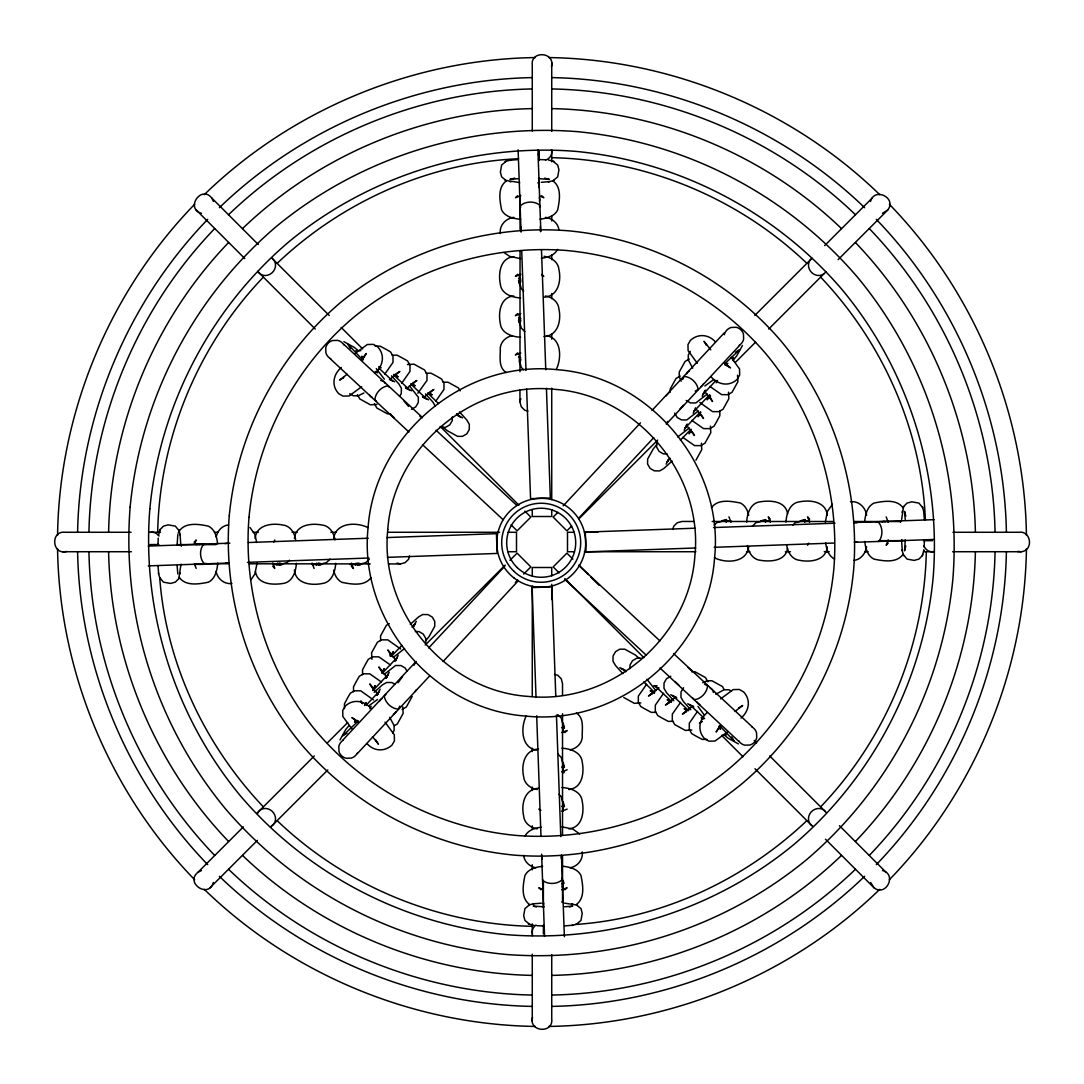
<?xml version="1.0" encoding="UTF-8"?>
<svg xmlns="http://www.w3.org/2000/svg" width="1084" height="1084" viewBox="0 0 1084 1084"><rect width="100%" height="100%" fill="white"/><g stroke="black" fill="none" stroke-linecap="round" stroke-linejoin="round"><path stroke-width="1.5" d="M452.326 416.906L452.272 420.578L449.792 424.86L445.51 427.34L440.565 427.326M500.334 233.494C499.141 225.269 505.971 218.29 513.83 217.328M519.331 362.259L519.331 353.045M519.358 313.737L519.358 322.951L518.504 319.902M519.385 274.428L519.385 283.642L518.531 280.58M527.922 411.093L524.724 410.226L521.228 406.69L519.954 401.866L519.954 390.091M519.968 371.744L520.049 250.783M520.063 229.686L520.076 205.337M520.076 204.605L520.09 195.12M539.222 187.817L539.236 178.237M539.249 160.432L539.249 151.638L538.396 154.849M629.994 668.625L630.048 664.953L632.528 660.657L636.823 658.191L641.755 658.205M425.714 643.286L425.714 638.354L423.248 634.059L418.966 631.579L415.294 631.525M656.647 442.15L656.633 447.096L659.099 451.391L663.381 453.871L667.067 453.925M733.394 360.891L733.394 357.584M157.979 545.279L158.223 538.152M177.098 545.293L177.844 534.398M905.289 539.954L904.544 550.848L905.804 546.079M924.408 539.967L924.151 547.081M901.617 519.493L903.568 506.58L907.051 503.084L911.834 501.811L918.92 503.098L922.714 507.732M180.743 565.767L178.792 578.666L175.296 582.162L170.527 583.436L163.427 582.149L159.646 577.515M551.471 66.544C555.482 51.842 530.225 50.162 532.271 65.284L532.271 131.056M551.729 954.597L551.729 1018.716C553.775 1033.838 528.518 1032.158 532.529 1017.456M57.56 535.252C59.39 412.625 109.254 292.233 194.686 204.226M77.601 532.081C79.782 416.256 127.262 302.693 207.681 219.375M88.942 532.095C91.151 419.833 136.814 309.577 214.632 228.643M108.617 532.054C110.785 424.996 154.348 319.821 228.521 242.586M157.681 531.959C159.768 437.841 198.074 345.376 263.155 277.355M926.319 552.041C924.232 646.159 885.926 738.624 820.845 806.645M975.383 551.946C973.215 659.004 929.652 764.179 855.479 841.414M995.058 551.905C992.849 664.167 947.186 774.423 869.368 855.357M1006.399 551.919C1004.218 667.744 956.738 781.307 876.319 864.625M1026.44 548.748C1024.61 671.375 974.746 791.767 889.314 879.774M520.97 229.808L521.214 227.22M540.496 231.691L540.32 226.542M561.227 858.325L561.485 855.737M217.762 563.152C217.057 570.225 215.391 578.68 208.426 582.189C199.131 584.059 185.838 586.498 179.388 577.528M257.071 563.192L254.835 574.113L250.932 579.845M296.379 563.233C295.973 571.729 292.395 582.664 282.463 583.544C272.247 585.116 257.301 584.276 255.445 571.39M335.688 563.274C335.281 571.769 331.704 582.704 321.772 583.585C310.918 585.699 295.647 583.612 294.387 570.076M746.686 522.082C747.079 513.586 750.643 502.651 760.575 501.757C770.792 500.171 785.737 501.025 787.607 513.897M785.995 522.095C786.388 513.599 789.965 502.664 799.884 501.77C810.751 499.643 826.008 501.729 827.282 515.266M825.303 522.109L827.526 511.187L832.444 504.331M864.612 522.122C865.303 515.049 866.956 506.594 873.934 503.084C883.216 501.214 896.509 498.762 902.958 507.719M903.243 554.48L907.037 559.114L914.124 560.387L918.907 559.114L922.389 555.618L923.92 549.886L923.663 550.848M158.467 535.347L159.998 529.615L163.481 526.133L168.264 524.859L175.351 526.133L179.145 530.781M520.889 280.715L520.022 283.94L521.309 288.764L523.64 291.122M520.862 320.024L519.995 323.249L521.282 328.073L524.778 331.609M520.835 359.346L519.981 362.557L521.255 367.381L523.586 369.739M519.954 401.866L520.808 398.655M159.687 530.754L159.998 529.615M178.792 578.666L179.09 577.528M180.052 573.897L180.323 572.935M194.47 544.29L196.19 539.981L194.144 542.217M216.163 537.027C217.328 530.93 222.166 525.483 228.575 524.913M255.106 538.423C256.393 524.886 271.664 522.827 282.517 524.968C290.119 525.591 294.685 532.867 295.647 539.818M276.962 565.225L277.558 563.016M294.414 538.463C295.702 524.927 310.972 522.867 321.826 525.008C329.428 525.632 333.994 532.908 334.956 539.859M316.271 565.265L316.867 563.057M333.723 538.504C335.62 522.434 356.514 521.77 367.882 527.596M355.579 565.292L356.175 563.097M672.839 529.426L673.706 526.241L677.243 522.732L682.066 521.458L693.841 521.458M726.185 522.271L726.781 520.063M748.651 546.851C746.781 562.908 725.887 563.599 714.505 557.772M765.494 522.285L766.09 520.076M787.594 548.219C785.71 561.106 770.765 561.932 760.561 560.333C752.96 559.723 748.394 552.447 747.432 545.496M804.802 522.298L805.398 520.09M827.282 546.878C825.994 560.414 810.724 562.488 799.87 560.347C792.269 559.737 787.702 552.461 786.74 545.509M866.59 546.892C865.56 553.436 860.804 559.778 853.813 560.374M888.202 539.859L886.184 545.279L888.243 543.043M902.037 512.312L902.294 511.35M903.257 507.719L903.568 506.58M922.389 555.618L922.701 554.48M409.535 555.97L408.668 559.168L405.131 562.664L400.308 563.937L388.519 563.924M539.629 207.193L539.547 205.012C534.398 200.865 525.293 201.19 520.442 205.703L520.523 207.871M364.116 356.487L363.79 357.544L366.202 353.547L361.582 359.617M718.177 729.085L718.516 728.028M213.331 882.471C208.9 899.056 184.483 882.986 198.033 872.214L243.372 826.875M398.085 682.73L402.516 676.524M870.506 201.475C874.409 186.773 897.132 197.898 887.796 209.971L838.108 259.645M178.21 533.098C183.25 521.661 198.629 523.992 208.48 526.174C214.971 529.439 216.949 537.176 217.586 543.856M273.683 542.176L274.808 540.049M807.566 545.252L808.691 543.138M339.983 739.938L345.728 729.505L349.116 725.521M364.888 705.034L366.162 702.635L364.509 705.467M372.639 690.454L375.186 685.657L373.533 688.489M382.3 672.256L384.21 668.665L381.731 672.92M390.701 656.47L393.248 651.674L390.768 655.928M369.834 708.679L371.121 706.253M380.159 689.261L376.934 695.318L379.373 691.131L366.392 705.02M389.183 672.283L385.958 678.34L388.397 674.153L373.235 690.223M395.633 660.142L398.207 655.292M416.27 621.322L413.045 627.379L415.484 623.192L412.096 627.175M414.034 665.264L416.026 661.525L342.856 740.101M392.787 732.919L394.115 730.426L394.102 725.548L389.684 717.31M412.177 696.456L406.337 707.012L402.069 709.424M690.264 351.297L688.286 355.037L688.286 359.915L692.717 368.154M666.348 423.925L667.676 421.432M666.091 464.128L668.665 459.291M684.153 430.172L687.378 424.115L684.939 428.302L700.115 412.232M693.191 413.18L695.765 408.343M702.229 396.202L704.803 391.351M691.036 430.185L689.126 433.79L690.779 430.958M700.711 412.001L698.15 416.798L700.643 412.557M709.735 395.023L707.188 399.82L709.668 395.565M716.226 382.842L717.5 380.443M742.418 345.552L736.673 355.972L733.285 359.956M399.644 396.378L401.297 393.533L401.351 388.221L398.885 383.98L391.514 375.823M683.503 687.73L681.009 692.026L680.955 697.337L683.435 701.565L690.793 709.735M394.983 661.348L397.422 657.161L382.259 673.232M705.454 390.145L703.015 394.332L715.996 380.457M695.603 408.519L693.977 411.31L709.139 395.253M668.489 459.467L666.863 462.258L670.251 458.275M695.928 460.199L701.768 449.643L701.402 443.112M526.174 716.104C433.397 709.749 358.235 620.17 368.086 527.718C374.441 434.955 464.02 359.78 556.485 369.63C649.248 375.985 724.41 465.564 714.559 558.03C708.204 650.793 618.625 725.955 526.174 716.104C520.442 727.513 521.092 748.339 537.149 750.209M524.941 836.157C527.962 830.154 534.981 827.891 541.255 827.227M563.788 772.892L564.439 771.767M557.623 249.334C554.601 255.35 547.583 257.599 541.322 258.263M556.282 369.441C561.675 358.533 561.824 338.398 546.729 335.647M717.703 729.356L716.104 732.012L720.724 725.955M414.996 691.673L416.513 689.559M665.942 395.999L669.451 392.218M683.448 405.253L679.925 409.02M341.284 367.462C333.303 374.332 330.999 385.47 338.723 393.655L342.991 396.107L349.062 395.985L361.69 386.717M375.078 373.018C383.072 366.162 385.376 355.024 377.652 346.826L373.37 344.387L367.313 344.509L354.685 353.777M707.229 712.54C699.234 719.397 696.931 730.535 704.641 738.732L708.922 741.171L714.993 741.063L727.608 731.795M741.022 718.109C749.003 711.253 751.307 700.115 743.597 691.917L739.329 689.465L733.258 689.587L720.63 698.855M384.766 374.17L392.991 362.408L393.018 356.229L390.592 351.961L386.351 349.482L380.037 346.135L375.159 346.148M401.757 383.18L409.982 371.419L410.009 365.254L407.584 360.972L403.343 358.506L397.042 355.159L392.151 355.173M417.855 393.221L426.974 380.443L427.001 374.265L424.576 369.996L414.034 364.17L407.503 364.549M435.741 401.216L443.966 389.454L443.993 383.289L441.567 379.007L437.326 376.541L431.026 373.194L426.147 373.208M646.579 684.316L638.341 696.077L638.313 702.242L640.739 706.524L644.994 709.004L651.281 712.351L656.172 712.337M663.571 693.34L655.332 705.101L655.305 711.267L657.731 715.548L661.972 718.028L668.272 721.375L673.15 721.361M680.562 702.364L672.324 714.126L672.297 720.291L674.709 724.573L685.264 730.399L691.795 730.02M697.54 711.389L689.316 723.15L689.288 729.315L691.7 733.597L695.955 736.077L702.256 739.424L707.134 739.41M425.606 640.712L428.993 636.728L434.738 626.308L434.752 621.362L432.286 617.081L428.004 614.587L422.679 614.533L418.451 616.999L410.28 624.37M656.755 444.738L653.367 448.722L647.609 459.142L647.609 464.087L650.075 468.369L654.357 470.849L659.668 470.917L663.909 468.451L672.066 461.093M370.918 577.718C364.454 586.674 351.162 584.208 341.867 582.325C337.26 580.008 334.59 575.048 333.696 570.116M711.443 507.664C717.906 498.708 731.199 501.16 740.48 503.03C745.087 505.347 747.77 510.307 748.665 515.239M902.945 554.48C896.495 563.423 883.189 560.97 873.907 559.1C867.417 555.835 865.439 548.097 864.788 541.417M428.654 647.961L504.792 566.2M563.179 505.862L640.468 422.868M651.999 410.47L724.22 332.91M357.341 753.597L429.291 676.321M443.139 661.457L518.125 580.929M578.815 518.111L653.788 437.584M666.484 423.966L739.586 345.444M401.961 645.346L391.297 656.24M680.4 440.118L691.077 429.223M257.003 813.23L314.279 755.968M327.395 742.852L347.679 722.567M425.226 645.021L505.158 565.089M509.927 560.306L517.095 553.152L530.848 566.905L523.68 574.073M557.921 512.312L553.152 517.095L566.905 530.848L571.688 526.065M754.776 315.471L812.038 258.195M824.626 245.607L872.214 198.033M358.452 720.914L342.761 735.697L347.002 733.231M725.033 363.465L739.627 349.793L735.399 352.259M209.971 887.796L257.396 840.357M270.499 827.255L327.829 769.925M515.32 582.433L517.705 580.048M578.856 518.911L657.676 440.09M735.291 362.462L755.602 342.151M768.732 329.021L825.9 271.854M529.575 904.801L524.941 908.595L523.667 915.682L524.941 920.465L529.575 924.259M576.336 924.259L580.97 920.465L582.243 913.378L580.97 908.595L576.336 904.801M506.296 161.204L501.662 164.998L500.374 172.085L501.648 176.868L506.282 180.662M553.043 180.689L557.677 176.895L558.951 169.809L557.677 165.039L553.057 161.245M289.55 560.211L287.206 562.542L282.368 563.816L279.157 562.962M330.051 559.087L326.514 562.582L321.691 563.856L318.466 563.002M369.359 559.127L365.823 562.623L360.999 563.897L357.774 563.043M714.193 525.09L716.551 522.745L721.375 521.472M752.323 526.268L755.86 522.759L760.683 521.485M792.811 525.117L795.168 522.773L799.992 521.499M393.153 657.46L404.63 648.517M384.129 674.451L395.606 665.495L400.917 665.549L405.199 668.029L406.839 670.888M374.17 692.31L382.34 684.952L386.568 682.486L391.88 682.541L394.739 684.194M707.283 394.034L695.806 402.977L690.494 402.923L686.213 400.443M698.245 411.012L686.768 419.969L681.457 419.901L677.175 417.421L674.709 413.139M689.207 428.004L677.73 436.947M564.899 732.554L567.149 730.508L561.729 732.513M564.899 889.788L567.149 887.742L561.729 889.761M576.336 904.503C585.292 898.053 582.84 884.761 580.97 875.466C577.447 868.501 568.992 866.848 561.918 866.157M506.282 180.96C497.326 187.41 499.765 200.703 501.635 209.998C505.144 216.963 513.599 218.616 520.672 219.32M517.705 195.676L515.456 197.735L520.876 195.716M517.651 274.293L515.415 276.352L520.835 274.333M517.624 313.601L515.388 315.661L520.808 313.655M517.596 352.923L515.361 354.969L520.781 352.964M713.529 379.685L704.844 385.999M368.858 705.792L377.544 699.465M347.178 374.21L339.644 380.077L343.723 377.584L342.937 377.638M735.128 711.361L742.676 705.494L738.583 707.987L739.369 707.933M389.441 379.63L399.888 371.46L395.917 373.885L397.056 373.641M406.432 388.641L416.879 380.47L412.909 382.909L414.047 382.652M423.424 397.665L433.871 389.495L429.901 391.92L431.039 391.676M658.896 687.879L648.449 696.036L652.405 693.611L651.267 693.855M675.874 696.904L665.427 705.061L669.397 702.635L668.259 702.893M692.866 705.928L682.419 714.085L686.389 711.66L685.251 711.917M887.796 209.971L882.471 213.331M204.226 194.686C292.233 109.254 412.625 59.39 535.252 57.56M219.375 207.681C302.693 127.262 416.256 79.782 532.081 77.601M228.643 214.632C309.577 136.814 419.833 91.151 532.095 88.942M242.586 228.521C319.821 154.348 424.996 110.785 532.054 108.617M277.355 263.155C342.178 201.61 429.02 162.654 518.572 158.738M806.645 820.845C744.234 879.923 661.497 918.69 575.468 924.476M841.414 855.479C764.179 929.652 659.004 973.215 551.946 975.383M855.357 869.368C774.423 947.186 664.167 992.849 551.905 995.058M864.625 876.319C781.307 956.738 667.744 1004.218 551.919 1006.399M879.774 889.314C791.767 974.746 671.375 1024.61 548.748 1026.44M715.779 694.221L724.031 689.79L728.909 689.776L731.402 691.104M363.912 392.991L358.289 395.782L353.411 395.782L349.671 393.804M702.744 682.744L707.039 680.766L711.917 680.752L722.472 686.578L724.085 689.424M725.128 520.212L726.253 519.548M764.437 520.225L765.561 519.561M803.745 520.239L804.87 519.575L800.29 520.848L809.504 520.862M725.033 365.064L727.879 363.411L725.277 364.59M357.354 720.413L354.522 722.066L357.11 720.887M411.527 409.305L415.809 406.825L418.288 402.543L418.343 397.232L409.386 385.768M670.793 676.24L666.511 678.706L664.031 683.001L663.977 688.313L666.443 692.541L673.801 700.711M385.809 694.478L384.319 696.064C385.037 702.649 391.703 708.855 398.316 709.099L399.766 706.091M689.356 359.048L685.074 361.46L679.248 372.015L679.248 376.893L681.226 381.189M680.318 376.026L676.05 378.452L670.21 388.993L670.21 392.245M389.278 623.652L386.419 625.265L380.592 635.82L380.606 640.698M394.468 725.602L397.313 723.99L403.14 713.448L402.774 706.917M567.149 769.816L561.729 771.822M567.149 809.125L561.729 811.13M198.033 872.214L201.475 870.506M206.312 563.477L204.144 563.558C199.646 558.707 199.32 549.602 203.467 544.453L205.635 544.371M876.129 522.082L878.297 522C882.81 526.851 883.135 535.943 878.989 541.106L877.904 541.485M952.619 551.729L1021.291 551.729C1033.851 550.428 1031.169 530.293 1018.716 532.271L952.944 532.271M279.022 565.32L282.084 564.466L272.856 564.452M318.33 565.36L321.392 564.507L312.178 564.493M357.639 565.387L360.701 564.547L349.942 564.534M724.722 519.981L721.673 520.821L730.887 520.835M764.03 519.995L760.982 520.835L770.196 520.848M513.802 256.637C500.266 257.911 498.179 273.168 500.307 284.035C501.187 293.967 512.122 297.531 520.618 297.937M513.775 295.946C500.239 297.219 498.152 312.477 500.28 323.344C501.16 333.276 512.095 336.839 520.591 337.246M544.033 297.206C558.165 296.393 561.526 281.027 558.897 269.442C558.287 261.84 551.011 257.274 544.06 256.285M512.393 335.62C506.309 336.785 500.835 341.609 500.266 348.018C500.645 356.175 497.868 367.232 506.16 372.476M544.005 336.514C558.138 335.715 561.498 320.336 558.87 308.75C558.287 301.745 551.946 296.989 545.388 295.973M538.504 748.976C524.371 749.789 521.025 765.169 523.667 776.754C524.263 783.746 530.604 788.502 537.149 789.518M570.116 749.843C576.214 748.678 581.674 743.854 582.243 737.445C581.864 729.288 584.628 718.231 576.336 712.987M538.504 788.285C524.371 789.098 521.025 804.477 523.667 816.062C524.263 823.054 530.604 827.81 537.149 828.84M568.761 789.518C582.298 788.244 584.371 772.973 582.243 762.12C581.349 752.188 570.414 748.624 561.918 748.231M568.761 828.84C582.298 827.553 584.371 812.295 582.243 801.428C581.349 791.496 570.414 787.933 561.918 787.54M570.116 867.783C577.501 866.55 583.327 859.558 582.243 851.956M533.206 903.839L541.35 903.162M564.561 925.899L572.704 925.221M509.927 160.256L518.071 159.578M541.268 182.329L549.412 181.651M505.158 161.516L510.889 159.998M514.683 178.115L509.914 179.375L518.057 178.697M548.45 181.909L554.181 180.391M528.436 905.113L534.168 903.582M569.52 906.942L572.704 906.102L564.561 906.78M571.742 925.479L577.474 923.947M376.934 404.427L370.403 404.806L359.847 398.98L357.422 394.712M640.834 702.947L634.303 703.326L623.747 697.486M224.984 543.68L227.559 543.247M854.897 542.298L857.458 541.864M542.623 866.346C535.943 866.997 528.206 868.975 524.941 875.466C523.071 884.761 520.618 898.053 529.575 904.503M539.967 219.144C546.648 218.494 554.385 216.515 557.65 210.025C559.534 200.743 561.986 187.451 553.043 180.987M131.056 532.271L65.284 532.271C50.162 530.225 51.842 555.482 66.544 551.471M695.223 391.148L698.123 389.481C697.405 382.909 690.738 376.704 684.126 376.46L682.676 379.468M148.278 546.079L229.849 543.165M248.412 542.515L368.194 538.233M386.758 537.569L496.431 533.667L497.136 553.436L387.462 557.352M694.979 528.206L585.306 532.108L586.01 551.892L695.684 547.976M713.543 527.542L835.019 523.206M853.582 522.542L934.123 519.67M148.318 565.889L228.859 563.016M247.423 562.352L368.912 558.016M714.248 547.312L834.043 543.043M854.287 542.325L934.164 539.466M704.532 684.234L707.54 685.684C707.296 692.297 701.091 698.963 694.519 699.681L692.92 698.191M443.139 382.218L448.017 382.205L458.559 388.031L460.185 390.877M390.647 413.817L387.394 413.817L376.839 408.004L374.414 403.736M691.673 671.741L694.925 671.728L705.481 677.554L707.906 681.822M850.425 501.797C858.65 500.591 865.628 507.42 866.604 515.279M712.174 521.472L833.135 521.512M854.246 521.512L878.582 521.526M879.327 521.526L900.316 521.526M148.684 532.271L160.5 532.271M214.483 532.271L217.857 532.271M253.29 532.271L258.358 532.271M292.097 532.271L297.165 532.271M330.905 532.271L335.972 532.271M388.275 532.271L499.629 532.271M508.071 532.271L516.499 532.271L516.499 551.729L508.057 551.729M574.249 532.271L567.501 532.271L567.501 551.729L574.249 551.729M584.371 532.271L597.867 532.271M879.314 540.659L905.696 540.672M923.5 540.672L932.294 540.672M62.709 551.729L131.381 551.729M584.384 551.729L695.86 551.729M746.524 551.729L749.898 551.729M785.372 551.729L790.439 551.729M824.219 551.729L829.287 551.729M864.747 551.729L868.121 551.729M923.866 551.729L933.988 551.729M355.918 350.674L360.864 350.674M194.266 543.951L203.48 543.965M150.08 544.561L158.874 544.561M176.678 544.588L203.06 544.602M203.792 544.615L215.987 544.615M203.778 563.748L228.128 563.775M249.225 563.788L370.186 563.91M194.239 564.385L203.453 564.385M231.935 583.49C224.334 584.561 217.342 578.748 216.123 571.349M657.067 685.711L653.76 685.698L658.611 688.272M723.082 734.898L726.375 734.898M544.1 906.834L533.206 906.102L536.39 906.942M544.1 925.953L536.973 925.709M538.531 159.524L545.659 159.782M538.518 178.643L549.412 179.402L544.642 178.128M518.057 182.315L505.144 180.35M564.561 903.162L577.474 905.113M1017.456 551.471L1021.291 551.729M548.748 57.56C671.375 59.39 791.767 109.254 879.774 194.686M551.919 77.601C667.744 79.782 781.307 127.262 864.625 207.681M551.905 88.942C664.167 91.151 774.423 136.814 855.357 214.632M551.946 108.617C659.004 110.785 764.179 154.348 841.414 228.521M552.041 157.681C646.159 159.768 738.624 198.074 806.645 263.155M531.959 926.319C437.841 924.232 345.376 885.926 277.355 820.845M532.054 975.383C424.996 973.215 319.821 929.652 242.586 855.479M532.095 995.058C419.833 992.849 309.577 947.186 228.643 869.368M532.081 1006.399C416.256 1004.218 302.693 956.738 219.375 876.319M535.252 1026.44C412.625 1024.61 292.233 974.746 204.226 889.314M854.192 522.515L856.78 522.773M225.675 562.786L228.263 563.03M520.645 258.629L509.724 256.407L503.992 252.491M561.918 826.848L572.84 829.07L579.696 833.989M548.463 160.012L554.195 161.543M528.436 923.947L534.168 925.479M397.083 563.084L400.308 563.937M509.914 181.624L510.876 181.882M554.547 674.397L557.745 675.251L561.241 678.787L562.528 683.611L562.528 695.386M561.729 727.73L563.924 728.326M561.729 767.052L563.924 767.635M561.729 806.361L563.924 806.943M535.794 867.783C529.697 866.604 524.236 861.78 523.667 855.371M543.084 889.463L538.762 887.742L541.011 889.788M571.742 903.582L572.704 903.839M539.52 196.028L543.843 197.749L541.607 195.689M545.442 217.342C551.986 218.372 558.328 223.128 558.924 230.133M518.626 278.52L520.821 279.116M518.599 317.829L520.808 318.425M518.572 357.137L520.781 357.734M727.581 365.782L726.524 365.443L730.508 367.869L724.451 363.235M354.82 719.695L355.877 720.033L351.88 717.608L357.95 722.242M201.529 213.331C184.944 208.9 201.014 184.483 211.787 198.033L258.29 244.537M376.5 401.351L374.901 399.874C375.145 393.262 381.351 386.595 387.937 385.877L389.522 387.367M882.525 870.506C897.227 874.409 886.102 897.132 874.029 887.796L825.48 839.233M538.762 809.125L540.889 810.249M541.675 275.241L543.789 276.366L541.553 274.32M343.872 341.663L354.305 347.408L358.289 350.782M378.79 366.541L381.189 367.815M394.576 374.928L398.18 376.839L393.926 374.359M411.568 383.939L415.172 385.85L412.34 384.197M428.559 392.964L432.164 394.874L429.332 393.221M375.145 371.5L377.571 372.788M389.725 379.224L394.562 381.798M411.554 390.823L405.497 387.598L409.684 390.037L393.614 374.888M428.559 399.833L422.489 396.622L426.676 399.061L410.606 383.899M462.543 417.868L456.472 414.657L460.659 417.083L456.676 413.709M419.833 416.324L422.326 417.652M619.791 667.649L625.847 670.874L621.66 668.435L625.644 671.809M670.752 694.722L676.809 697.947M687.744 703.746L693.801 706.971L689.614 704.532L704.6 718.597M653.747 692.581L650.156 690.671L654.411 693.15M670.739 701.605L667.148 699.695L671.389 702.175M687.73 710.63L684.126 708.719L686.958 710.372M701.118 717.744L703.516 719.017M738.421 743.909L728.001 738.163L724.017 734.789M389.901 379.4L392.693 381.026L378.804 368.045M675.413 697.134L672.622 695.508L688.692 710.67M834.599 559.087C828.582 556.065 826.333 549.046 825.669 542.772M403.695 400.552L408.56 406.432M394.441 418.058L390.674 414.549M688.001 667.487L691.782 671.01M678.747 684.993L674.98 681.484M655.644 686.484L671.714 701.646M371.365 708.746C364.509 700.752 353.37 698.448 345.173 706.158L342.72 710.44L342.842 716.497L352.097 729.125M366.961 743.502C373.614 751.212 384.305 752.12 391.974 745.114L394.427 740.846L394.305 734.776L385.05 722.147M715.44 341.975C708.801 334.265 698.096 333.344 690.427 340.335L687.974 344.617L688.096 350.674L697.351 363.316M711.023 376.731C717.879 384.725 729.017 387.029 737.215 379.319L739.667 375.05L739.545 368.98L731.199 357.354M709.871 386.405L721.619 394.644L727.798 394.684L732.066 392.259L737.906 381.717L737.54 375.186M699.817 402.489L712.594 411.635L718.76 411.663L723.042 409.251L728.868 398.695L728.502 392.164M691.795 420.375L703.557 428.614L709.722 428.641L714.004 426.229L716.483 421.974L719.83 415.687L719.83 410.795M682.771 437.353L694.519 445.592L700.698 445.632L704.966 443.207L710.792 432.665L710.426 426.134M400.606 648.991L387.842 639.872L381.663 639.845L377.395 642.256L371.568 652.812L371.934 659.329M390.565 665.088L378.817 656.85L372.639 656.823L368.37 659.248L365.891 663.489L362.544 669.79L362.544 674.668M381.541 682.08L369.779 673.841L363.614 673.814L359.332 676.226L356.853 680.481L353.506 686.782L353.519 691.66M373.533 699.952L360.755 690.82L354.576 690.793L350.308 693.218L347.828 697.473L344.482 703.76L344.495 708.651M443.153 427.218L447.136 430.605L457.556 436.351L462.502 436.351L466.784 433.885L469.264 429.603L469.318 424.291L466.852 420.05L459.481 411.893M639.181 658.313L635.197 654.926L624.777 649.181L619.831 649.167L615.549 651.633L613.056 655.915L613.002 661.24L615.482 665.468L622.839 673.638M343.899 344.414L422.408 417.516M436.039 430.212L516.567 505.185M579.371 565.875L659.899 640.861M673.53 653.544L752.039 726.659M330.403 358.899L408.925 432.001M422.543 444.697L503.071 519.67M564.642 579.208L646.416 655.346M660.034 668.029L738.556 741.144M438.505 403.573L427.597 392.923M643.815 681.958L654.722 692.622M271.962 258.195L329.224 315.471M341.148 327.395L362.625 348.872M440.172 426.418L518.911 505.158M524.886 511.12L530.848 517.095L517.095 530.848L511.12 524.873M572.88 559.114L566.905 553.152L553.152 566.905L559.127 572.88M578.842 565.089L588.382 574.628M590.766 577.013L599.127 585.36M754.22 740.467L756.605 742.852M769.721 755.968L825.805 812.038M839.463 825.71L885.967 872.214M362.896 360.118L348.113 344.441L350.579 348.682M719.397 725.44L734.18 741.131L731.714 736.89M196.204 209.971L244.767 258.52M257.938 271.691L315.268 329.021M565.089 578.856L643.91 657.676M721.538 735.291L743.041 756.795M754.979 768.732L812.309 826.062M557.745 714.559L561.241 718.096L562.528 722.92M557.745 753.868L561.241 757.404L562.528 762.228M558.91 794.355L561.241 796.713L562.528 801.537M425.497 393.858L432.868 402.015L435.334 406.256M376.284 368.655L384.359 379.197M655.942 690.752L646.985 679.289M809.626 519.114L807.58 516.878L809.585 522.298M770.317 519.101L768.271 516.865L770.277 522.285M351.351 566.268L353.398 568.517L351.392 563.097M249.957 527.488L254.875 534.344L256.705 542.528M272.734 566.2L274.78 568.436L272.775 563.016M704.275 715.047L697.947 706.361M372.53 736.659L378.397 744.193L375.904 740.101L375.958 740.887M710.779 349.82L704.004 341.27L706.497 345.362L706.443 344.577M704.41 391.08L712.567 401.527L710.142 397.557L710.386 398.709L710.386 395.457M695.372 408.058L703.53 418.519L701.104 414.549L701.348 415.687M686.335 425.05L694.492 435.497L692.066 431.527L692.31 432.665M396.026 660.413L387.869 649.966L390.294 653.937L390.05 652.798L390.05 656.05M387.002 677.405L378.844 666.958L381.27 670.915L381.026 669.777M377.977 694.383L369.807 683.936L372.246 687.906L371.988 686.768M874.029 887.796L870.669 882.471M889.314 204.226C974.746 292.233 1024.61 412.625 1026.44 535.252M876.319 219.375C956.738 302.693 1004.218 416.256 1006.399 532.081M869.368 228.643C947.186 309.577 992.849 419.833 995.058 532.095M855.479 242.586C929.652 319.821 973.215 424.996 975.383 532.054M820.845 277.355C882.81 342.571 921.739 430.118 925.397 520.239M263.155 806.645C204.835 745.047 166.313 663.652 159.795 578.815M228.521 841.414C154.348 764.179 110.785 659.004 108.617 551.946M214.632 855.357C136.814 774.423 91.151 664.167 88.942 551.905M207.681 864.625C127.262 781.307 79.782 667.744 77.601 551.919M194.686 879.774C109.254 791.767 59.39 671.375 57.56 548.748M563.788 726.673L564.439 727.798M563.788 765.981L564.439 767.106M563.788 805.29L564.439 806.415M718.895 726.537L720.548 729.383L719.37 726.781M363.411 359.021L361.758 356.189L362.937 358.777M886.197 516.905L888.202 522.325M728.963 516.851L730.968 522.271M314.089 568.477L312.084 563.057M196.163 568.355L194.456 564.032M211.787 198.033L213.494 201.475M561.918 877.688L562 879.856C557.149 884.354 548.057 884.679 542.894 880.533L542.515 879.463M564.019 726.266L563.165 723.218L563.165 732.432M564.019 765.575L563.165 762.526L563.165 771.74M564.019 804.884L563.165 801.835L563.165 811.049M564.019 883.501L563.165 880.452L563.165 889.666M923.676 511.35L924.354 519.493M901.549 539.954L902.294 550.848M180.093 534.398L180.825 545.293M177.803 573.897L177.139 565.753M158.02 565.74L158.684 573.883M922.403 506.58L923.934 512.326M905.817 516.12L904.557 511.35L905.235 519.493M902.024 549.886L903.555 555.618M178.833 529.629L180.35 535.374M158.427 572.921L159.944 578.653M541.702 856.441L542.135 859.016M537.921 149.836L540.835 231.393M541.485 249.957L545.767 369.752M546.431 388.316L550.333 497.99L530.564 498.694L526.648 389.021M555.794 696.538L551.892 586.864L532.108 587.569L536.024 697.242M556.458 715.088L560.794 836.577M561.458 855.14L564.371 936.684M518.111 149.877L521.052 232.098M521.716 250.661L525.984 370.457M536.688 715.806L540.957 835.588M541.621 854.151L544.547 936.386M562.528 713.733L562.528 834.694M562.528 855.791L562.528 880.14M562.528 880.872L562.528 901.861M551.729 62.709L551.729 131.381M551.729 150.012L551.729 161.828M551.729 215.879L551.729 220.946M551.729 254.713L551.729 259.781M551.729 293.561L551.729 298.628M551.729 334.102L551.729 339.17M551.729 388.14L551.729 499.616M551.729 509.751L551.729 516.499L532.271 516.499L532.271 509.751M551.729 575.929L551.729 567.501L532.271 567.501L532.271 575.943M551.729 584.371L551.729 599.56M543.382 880.872L543.382 907.254M543.382 925.059L543.382 933.852M542.745 880.452L542.745 889.666M532.271 586.078L532.271 695.86M532.271 748.217L532.271 751.591M532.271 787.052L532.271 790.439M532.271 825.9L532.271 829.287M532.271 864.747L532.271 869.815M532.271 923.866L532.271 935.682M532.271 954.218L532.271 1021.291M738.638 740.765A10.257 10.122 -47 0 0 744.844 745.182L749.979 745.02A9.742 9.607 -47 0 0 756.727 737.784L756.524 732.649A10.257 10.122 -47 0 0 751.673 726.768M710.264 688.204A9.878 6.843 -47 0 1 713.394 692.473M699.844 704.586A9.878 6.843 -47 0 1 697.242 702.175M543.734 904.178A10.257 2.046 -2 0 1 543.707 903.148M561.797 902.01A10.257 2.046 -2 0 1 562.813 902.457M562.135 883.555A9.878 6.843 -2 0 1 562.271 887.105M543.192 887.782A9.878 6.843 -2 0 1 543.057 884.246M343.235 740.196A10.257 10.122 43 0 0 338.818 746.402L338.98 751.537A9.742 9.607 43 0 0 346.216 758.272L351.351 758.082A10.257 10.122 43 0 0 357.232 753.217M395.796 711.809A9.878 6.843 43 0 1 393.384 714.41M379.414 701.402A9.878 6.843 43 0 1 381.825 698.801M179.822 545.293A10.257 2.046 88 0 1 181.38 546.228M181.543 564.357A10.257 2.046 88 0 1 180.5 564.398M200.445 563.694A9.878 6.843 88 0 1 196.895 563.816M196.218 544.737A9.878 6.843 88 0 1 199.754 544.615M343.804 344.793A10.257 10.122 -47 0 0 337.598 340.362L332.463 340.539A9.742 9.607 -47 0 0 325.728 347.774L325.918 352.91A10.257 10.122 -47 0 0 330.783 358.777M372.191 397.354A9.878 6.843 -47 0 1 369.59 394.928M380.728 380.552A9.878 6.843 -47 0 1 382.598 380.958M384.129 381.92A9.878 6.843 -47 0 1 385.199 383.37M538.707 181.367A10.257 2.046 -2 0 1 537.772 182.925M519.643 183.088A10.257 2.046 -2 0 1 519.602 182.044M520.306 201.99A9.878 6.843 -2 0 1 520.184 198.453M539.263 197.776A9.878 6.843 -2 0 1 539.385 201.312M739.207 345.362A10.257 10.122 43 0 0 743.638 339.156L743.461 334.021A9.742 9.607 43 0 0 736.226 327.273L731.09 327.476A10.257 10.122 43 0 0 724.302 334.766M686.646 373.736A9.878 6.843 43 0 1 689.072 371.148M703.042 384.156A9.878 6.843 43 0 1 700.63 386.758M902.633 540.266A10.257 2.046 88 0 1 901.59 540.293M900.465 522.203A10.257 2.046 88 0 1 901.414 520.835M882.01 521.865A9.878 6.843 88 0 1 885.547 521.729M886.224 540.808A9.878 6.843 88 0 1 882.688 540.943M532.529 934.313A9.81 8.807 0 0 1 536.024 925.031M150.825 532.271A9.81 8.807 90 0 1 158.969 536.038M272.274 258.52A9.81 8.807 -45 0 1 271.976 272.883A9.81 8.807 -45 0 1 257.897 271.298M551.471 149.687A9.81 8.807 0 0 1 545.753 160.12M934.313 551.471A9.81 8.807 -90 0 1 923.88 545.753M257.409 813.772A9.81 8.807 45 0 1 271.976 811.117A9.81 8.807 45 0 1 271.298 826.103M823.854 273.9A9.81 8.807 45 0 1 810.71 271.488A9.81 8.807 45 0 1 811.726 258.52M812.702 826.103A9.81 8.807 -45 0 1 811.117 812.024A9.81 8.807 -45 0 1 825.48 811.726M130.134 507.055C121.584 615.577 155.92 724.478 225.174 808.474C295.864 891.265 397.151 943.988 505.523 954.408C614.045 962.971 722.947 928.636 806.943 859.368C889.734 788.678 942.457 687.405 952.877 579.032C961.44 470.497 927.105 361.595 857.837 277.599C787.147 194.808 685.86 142.085 577.501 131.665C468.966 123.115 360.064 157.451 276.068 226.705C193.277 297.395 140.554 398.682 130.134 507.055M149.849 508.775C141.597 611.688 174.551 716.185 240.336 795.751C307.273 874.354 404.467 924.95 507.244 934.693C610.157 942.944 714.654 910.004 794.22 844.219C872.823 777.282 923.419 680.088 933.161 577.311C941.413 474.399 908.473 369.888 842.674 290.322C775.751 211.719 678.557 161.123 575.78 151.381C472.868 143.129 368.357 176.082 288.791 241.868C210.188 308.805 159.592 405.999 149.849 508.775M229.28 515.659C222.708 597.677 248.968 680.969 301.393 744.383C354.739 807.024 432.204 847.349 514.128 855.113C596.146 861.699 679.424 835.439 742.838 783C805.493 729.654 845.818 652.189 853.582 570.279C860.154 488.261 833.894 404.969 781.469 341.555C728.123 278.913 650.657 238.588 568.734 230.824C486.716 224.239 403.438 250.499 340.024 302.937C277.368 356.284 237.044 433.749 229.28 515.659M248.995 517.38C242.843 594.222 267.436 672.256 316.555 731.659C366.541 790.344 439.101 828.122 515.848 835.398C592.691 841.563 670.711 816.957 730.128 767.838C788.813 717.865 826.591 645.292 833.867 568.558C840.019 491.716 815.425 413.682 766.307 354.278C716.321 295.593 643.76 257.816 567.013 250.54C490.171 244.374 412.15 268.981 352.747 318.1C294.049 368.072 256.271 440.646 248.995 517.38M387.801 529.439C379.075 611.376 445.687 690.765 527.894 696.389C609.831 705.128 689.221 638.503 694.844 556.295C703.57 474.372 636.958 394.983 554.751 389.346C472.814 380.619 393.424 447.231 387.801 529.439M702.039 721.47L699.41 723.109L702.053 721.497M362.422 703.557L360.782 700.928L362.408 703.57M514.101 578.029A44.485 44.485 0 0 0 585.319 548.639A44.485 44.485 0 0 0 524.263 501.662A44.485 44.485 0 0 0 514.101 578.029M513.775 571.173A39.498 39.498 0 0 0 579.52 552.271A39.498 39.498 0 0 0 530.279 504.778A39.498 39.498 0 0 0 513.775 571.173M517.231 567.596A34.525 34.525 0 0 0 574.696 551.065A34.525 34.525 0 0 0 531.648 509.575A34.525 34.525 0 0 0 517.231 567.596"/></g></svg>
